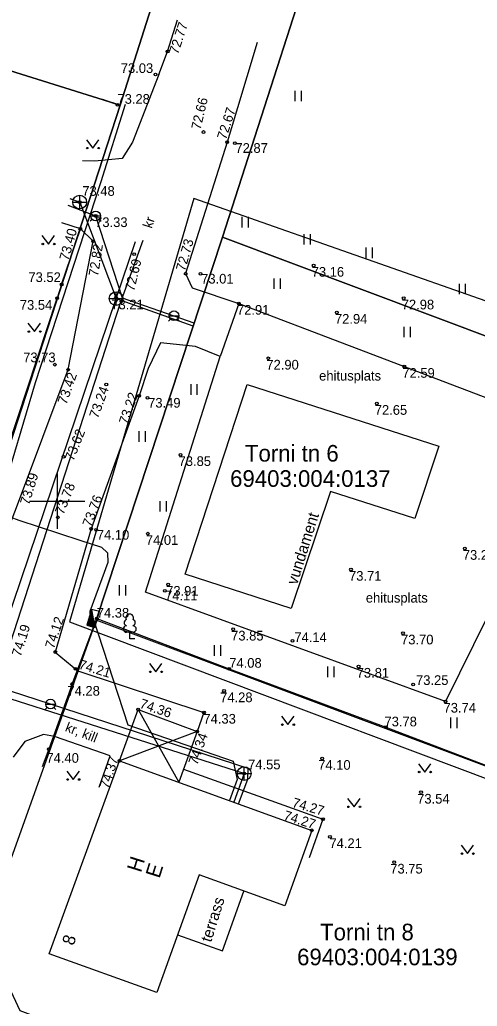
# Model space of a CAD drawing. Extents: x 640815 to 641014, y 6454682 to 6454942.
# Drawn here: x 640897.3 to 640930.4, y 6454813.5 to 6454884.8 of the extents above; entities that cross this region are included whole.
import ezdxf

# ---------------------------------------------------------------- set-up
doc = ezdxf.new("R2010")
doc.units = 0
for name, color, linetype in [('AED', 7, 'Continuous'), ('Default', 7, 'Continuous'), ('ELRAJATISMP', 7, 'Continuous'), ('HALJASTUS', 7, 'Continuous'), ('HOONE', 7, 'Continuous'), ('KKAEV', 7, 'Continuous'), ('KORGUS-EH2000', 7, 'Continuous'), ('KTRASS', 7, 'Continuous'), ('MOOTPIIR', 7, 'Continuous'), ('MPKAABEL', 7, 'Continuous'), ('PIIR', 7, 'Continuous'), ('PUU', 7, 'Continuous'), ('TEE', 7, 'Continuous'), ('VKAEV', 7, 'Continuous'), ('VORK', 7, 'Continuous'), ('VTRASS', 7, 'Continuous')]:
    doc.layers.add(name, color=color, linetype=linetype)

# ---------------------------------------------------------------- blocks, each defined once
blk = doc.blocks.new('VKORIS')
at = {"layer": 'Default'}
for p, q in [((0, 400), (0, -400)), ((-400, 0), (400, 0))]:
    blk.add_line(p, q, dxfattribs=at)
blk = doc.blocks.new('KAKAEV_1')
at = {"layer": 'KKAEV'}
for p, q in [((-50, 0), (50, 0)), ((0, -50), (0, 50))]:
    blk.add_line(p, q, dxfattribs=at)
blk.add_circle((0, 0), 50, dxfattribs=at)
blk = doc.blocks.new('VESIIB_40')
at = {"layer": 'VKAEV'}
for p, q in [((-0.7, 0), (0.7, 0)), ((-0.5, -0.5), (-0.78, -0.78)), ((0.5, -0.5), (0.78, -0.78))]:
    blk.add_line(p, q, dxfattribs=at)
blk.add_circle((0, 0), 0.7, dxfattribs=at)

msp = doc.modelspace()

# ---------------------------------------------------------------- linework, layer by layer
at = {"layer": 'AED'}
for p, q in [((640900.33, 6454865.66), (640900.01, 6454864.67)), ((640895.13, 6454849.92), (640900.01, 6454864.67)), ((640901.09, 6454836.8), (640899.4, 6454832.09))]:
    msp.add_line(p, q, dxfattribs=at)
for points in [[(640904.37, 6454878.63), (640903.295, 6454879.007)], [(640900.33, 6454865.66), (640901.68, 6454869.67), (640900.347, 6454870.108)], [(640901.09, 6454836.8), (640902.88, 6454841.54), (640912.43, 6454837.89), (640923.75, 6454833.68), (640935.32, 6454829.28), (640941.87, 6454826.79)], [(640899.4, 6454832.09), (640898.931, 6454830.809)]]:
    msp.add_lwpolyline(points, dxfattribs=at)
at = {"layer": 'ELRAJATISMP'}
for p, q in [((640902.48, 6454842.193), (640902.156, 6454841.043)), ((640902.487, 6454842.156), (640902.173, 6454841.038)), ((640902.494, 6454842.119), (640902.189, 6454841.034)), ((640902.501, 6454842.082), (640902.205, 6454841.029)), ((640902.508, 6454842.045), (640902.221, 6454841.025)), ((640902.515, 6454842.008), (640902.238, 6454841.02)), ((640902.523, 6454841.971), (640902.254, 6454841.015)), ((640902.53, 6454841.933), (640902.27, 6454841.011)), ((640902.537, 6454841.896), (640902.286, 6454841.006)), ((640902.544, 6454841.859), (640902.302, 6454841.002)), ((640902.551, 6454841.822), (640902.319, 6454840.997)), ((640902.558, 6454841.785), (640902.335, 6454840.993)), ((640902.565, 6454841.748), (640902.351, 6454840.988)), ((640902.572, 6454841.711), (640902.367, 6454840.984)), ((640902.579, 6454841.674), (640902.384, 6454840.979)), ((640902.586, 6454841.637), (640902.4, 6454840.974)), ((640902.593, 6454841.6), (640902.416, 6454840.97)), ((640902.601, 6454841.563), (640902.432, 6454840.965)), ((640903.055, 6454842.031), (640902.48, 6454842.193)), ((640902.731, 6454840.881), (640902.48, 6454842.193)), ((640902.731, 6454840.881), (640903.055, 6454842.031)), ((640902.156, 6454841.043), (640902.731, 6454840.881)), ((640902.608, 6454841.526), (640902.449, 6454840.961)), ((640902.615, 6454841.489), (640902.465, 6454840.956)), ((640902.622, 6454841.452), (640902.481, 6454840.952)), ((640902.629, 6454841.415), (640902.497, 6454840.947)), ((640902.636, 6454841.378), (640902.513, 6454840.942)), ((640902.643, 6454841.341), (640902.53, 6454840.938)), ((640902.65, 6454841.304), (640902.546, 6454840.933)), ((640902.657, 6454841.267), (640902.562, 6454840.929)), ((640902.664, 6454841.23), (640902.578, 6454840.924)), ((640902.671, 6454841.192), (640902.595, 6454840.92)), ((640902.679, 6454841.155), (640902.611, 6454840.915)), ((640902.686, 6454841.118), (640902.627, 6454840.91)), ((640902.693, 6454841.081), (640902.643, 6454840.906)), ((640902.7, 6454841.044), (640902.66, 6454840.901)), ((640902.707, 6454841.007), (640902.676, 6454840.897)), ((640902.714, 6454840.97), (640902.692, 6454840.892)), ((640902.721, 6454840.933), (640902.708, 6454840.888)), ((640902.728, 6454840.896), (640902.724, 6454840.883))]:
    msp.add_line(p, q, dxfattribs=at)
at = {"layer": 'HALJASTUS'}
for p, q in [((640917.188, 6454879.648), (640917.188, 6454878.887)), ((640917.643, 6454879.648), (640917.643, 6454878.887)), ((640902.115, 6454876.111), (640902.578, 6454875.504)), ((640902.578, 6454875.504), (640903.024, 6454876.111)), ((640913.356, 6454870.53), (640913.356, 6454869.769)), ((640913.811, 6454870.53), (640913.811, 6454869.769)), ((640898.907, 6454869.186), (640899.371, 6454868.579)), ((640899.371, 6454868.579), (640899.816, 6454869.186)), ((640917.837, 6454869.297), (640917.837, 6454868.536)), ((640918.292, 6454869.297), (640918.292, 6454868.536)), ((640922.31, 6454868.326), (640922.31, 6454867.565)), ((640922.765, 6454868.326), (640922.765, 6454867.565)), ((640915.656, 6454866.095), (640915.656, 6454865.334)), ((640916.111, 6454866.095), (640916.111, 6454865.334)), ((640929.048, 6454865.707), (640929.048, 6454864.946)), ((640929.503, 6454865.707), (640929.503, 6454864.946)), ((640897.895, 6454862.864), (640898.358, 6454862.257)), ((640898.358, 6454862.257), (640898.804, 6454862.864)), ((640925.061, 6454862.602), (640925.061, 6454861.841)), ((640925.516, 6454862.602), (640925.516, 6454861.841)), ((640909.655, 6454858.451), (640909.655, 6454857.69)), ((640910.11, 6454858.451), (640910.11, 6454857.69)), ((640905.909, 6454855.062), (640905.909, 6454854.301)), ((640906.364, 6454855.062), (640906.364, 6454854.301)), ((640907.437, 6454850.015), (640907.437, 6454849.254)), ((640907.892, 6454850.015), (640907.892, 6454849.254)), ((640904.496, 6454843.946), (640904.496, 6454843.185)), ((640904.952, 6454843.946), (640904.952, 6454843.185)), ((640911.353, 6454839.607), (640911.353, 6454838.846)), ((640911.808, 6454839.607), (640911.808, 6454838.846)), ((640906.672, 6454838.287), (640907.136, 6454837.68)), ((640907.136, 6454837.68), (640907.581, 6454838.287)), ((640919.546, 6454838.055), (640919.546, 6454837.294)), ((640920.001, 6454838.055), (640920.001, 6454837.294)), ((640916.221, 6454834.474), (640916.685, 6454833.868)), ((640916.685, 6454833.868), (640917.13, 6454834.474)), ((640928.429, 6454834.372), (640928.429, 6454833.611)), ((640928.884, 6454834.372), (640928.884, 6454833.611)), ((640926.108, 6454831.048), (640926.571, 6454830.441)), ((640926.571, 6454830.441), (640927.017, 6454831.048)), ((640900.704, 6454830.514), (640901.167, 6454829.907)), ((640901.167, 6454829.907), (640901.613, 6454830.514)), ((640920.996, 6454828.538), (640921.459, 6454827.932)), ((640921.459, 6454827.932), (640921.905, 6454828.538)), ((640929.195, 6454825.16), (640929.658, 6454824.553)), ((640929.658, 6454824.553), (640930.104, 6454825.16))]:
    msp.add_line(p, q, dxfattribs=at)
msp.add_lwpolyline([(640913.143, 6454864.283), (640937.046, 6454855.171), (640935.823, 6454850.137), (640933.107, 6454845.725), (640928.073, 6454835.545), (640906.386, 6454843.434), (640911.79, 6454860.459)], dxfattribs=at)
for centre in [(640902.177, 6454875.504), (640903.006, 6454875.504), (640898.97, 6454868.579), (640899.799, 6454868.579), (640897.957, 6454862.257), (640898.786, 6454862.257), (640906.735, 6454837.68), (640907.563, 6454837.68), (640916.284, 6454833.868), (640917.112, 6454833.868), (640926.17, 6454830.441), (640926.999, 6454830.441), (640900.766, 6454829.907), (640901.595, 6454829.907), (640921.058, 6454827.932), (640921.887, 6454827.932), (640929.257, 6454824.553), (640930.086, 6454824.553)]:
    msp.add_circle(centre, 0.055, dxfattribs=at)
at = {"layer": 'HOONE'}
for p, q in [((640905.857, 6454834.959), (640908.794, 6454829.703)), ((640910.118, 6454833.37), (640904.507, 6454831.25))]:
    msp.add_line(p, q, dxfattribs=at)
for points in [[(640913.733, 6454858.437), (640927.592, 6454853.989), (640925.856, 6454848.758), (640919.748, 6454850.714), (640916.906, 6454842.245), (640909.261, 6454844.742)], [(640904.507, 6454831.25), (640918.402, 6454826.234), (640916.457, 6454820.774), (640910.271, 6454823.025), (640907.199, 6454814.518), (640899.437, 6454817.322)]]:
    msp.add_lwpolyline(points, close=True, dxfattribs=at)
for points in [[(640904.507, 6454831.25), (640905.857, 6454834.959), (640910.118, 6454833.37), (640908.794, 6454829.703)], [(640908.701, 6454818.679), (640911.966, 6454817.52), (640913.502, 6454821.849)]]:
    msp.add_lwpolyline(points, dxfattribs=at)
at = {"layer": 'KORGUS-EH2000'}
for centre in [(640907.99, 6454882.483), (640907.113, 6454880.82), (640904.37, 6454878.63), (640910.579, 6454876.664), (640912.299, 6454875.937), (640912.849, 6454875.863), (640901.634, 6454871.608), (640902.786, 6454870.607), (640901.68, 6454869.67), (640902.605, 6454868.782), (640905.565, 6454867.849), (640909.292, 6454866.437), (640910.37, 6454866.422), (640918.542, 6454867.026), (640900.33, 6454865.66), (640900.01, 6454864.67), (640904.26, 6454864.7), (640913.143, 6454864.283), (640925.049, 6454864.665), (640920.223, 6454863.633), (640915.266, 6454860.321), (640899.83, 6454859.864), (640900.8, 6454859.504), (640925.095, 6454859.727), (640903.556, 6454858.431), (640905.934, 6454857.611), (640906.538, 6454857.461), (640923.101, 6454857.054), (640900.461, 6454853.2), (640908.923, 6454853.356), (640900.058, 6454848.839), (640902.47, 6454847.998), (640902.831, 6454847.926), (640906.558, 6454847.659), (640929.465, 6454846.583), (640921.24, 6454845.07), (640908.024, 6454843.986), (640907.791, 6454843.539), (640902.88, 6454841.54), (640912.72, 6454840.753), (640925, 6454840.472), (640917.008, 6454839.914), (640899.871, 6454839.112), (640901.33, 6454837.897), (640912.43, 6454837.89), (640921.793, 6454838.071), (640901.09, 6454836.8), (640925.738, 6454836.759), (640912.065, 6454836.312), (640928.073, 6454835.545), (640905.857, 6454834.959), (640910.614, 6454834.743), (640923.75, 6454833.68), (640910.118, 6454833.37), (640899.4, 6454832.09), (640904.507, 6454831.25), (640919.151, 6454831.429), (640913.518, 6454830.332), (640926.304, 6454828.988), (640919.217, 6454827.034), (640918.402, 6454826.234), (640919.722, 6454825.757), (640924.359, 6454823.936)]:
    msp.add_circle(centre, 0.1, dxfattribs=at)
at = {"layer": 'KTRASS'}
for p, q in [((640900.928, 6454871.862), (640901.634, 6454871.608)), ((640901.634, 6454871.608), (640904.261, 6454864.635)), ((640904.261, 6454864.635), (640905.655, 6454868.755)), ((640894.693, 6454836.362), (640904.261, 6454864.635)), ((640904.261, 6454864.635), (640909.805, 6454862.676)), ((640896.049, 6454835.935), (640913.474, 6454830.362)), ((640913.518, 6454830.332), (640912.772, 6454828.266))]:
    msp.add_line(p, q, dxfattribs=at)
at = {"layer": 'MOOTPIIR'}
msp.add_lwpolyline([(640900.897, 6454841.302), (640942.784, 6454825.56), (640954.322, 6454856.261), (640909.876, 6454871.872)], close=True, dxfattribs=at)
at = {"layer": 'MPKAABEL'}
for points in [[(640904.922, 6454878.664), (640903.15, 6454873.079), (640898.409, 6454858.544), (640895.894, 6454850.037), (640895.81, 6454849.723), (640895.636, 6454849.595), (640895.325, 6454849.439)], [(640895.325, 6454849.439), (640895.703, 6454849.215), (640895.939, 6454849.124), (640897.24, 6454848.64), (640901.643, 6454847.201), (640903.218, 6454846.692), (640903.641, 6454846.286), (640903.661, 6454845.588), (640902.362, 6454842.034), (640902.382, 6454841.687), (640902.606, 6454841.537)], [(640902.606, 6454841.537), (640905.105, 6454833.86), (640912.737, 6454831.225), (640913.02, 6454829.916), (640912.465, 6454828.377)]]:
    msp.add_lwpolyline(points, dxfattribs=at)
at = {"layer": 'PIIR'}
msp.add_lwpolyline([(640895.26, 6454850.07), (640904.55, 6454878.61), (640913.7, 6454907.27), (640923.52, 6454936.86), (640922.28, 6454941.81), (640936.38, 6454926.17), (640929.9, 6454924.45), (640920.55, 6454895.76), (640911.95, 6454869.07), (640902.82, 6454841.42), (640894.7, 6454818.77), (640897.3, 6454813.22), (640932.2, 6454800.15), (640960.44, 6454789.58), (640966.88, 6454793.12), (640958.12, 6454773.8), (640955.35, 6454779.35), (640897.05, 6454801.21)], dxfattribs=at)
msp.add_lwpolyline([(640895.26, 6454850.07), (640904.55, 6454878.61), (640913.7, 6454907.27), (640923.52, 6454936.86), (640922.28, 6454941.81), (640936.38, 6454926.17), (640929.9, 6454924.45), (640920.55, 6454895.76), (640911.95, 6454869.07), (640902.82, 6454841.42), (640894.7, 6454818.77), (640897.3, 6454813.22), (640932.2, 6454800.15), (640960.44, 6454789.58), (640966.88, 6454793.12), (640958.12, 6454773.8), (640955.35, 6454779.35), (640897.05, 6454801.21)], dxfattribs=at)
for points in [[(640913.7, 6454907.27), (640904.55, 6454878.61), (640866.24, 6454890.62), (640875.6, 6454919.26)], [(640911.95, 6454869.07), (640920.55, 6454895.76), (640962.18, 6454880.16), (640955.53, 6454862.44), (640952.23, 6454853.96)], [(640911.95, 6454869.07), (640920.55, 6454895.76), (640962.18, 6454880.16), (640955.53, 6454862.44), (640952.23, 6454853.96)], [(640904.55, 6454878.61), (640895.26, 6454850.07), (640856.91, 6454862.08), (640863.83, 6454883.21), (640866.24, 6454890.62)], [(640902.82, 6454841.42), (640911.95, 6454869.07), (640952.23, 6454853.96), (640944.4, 6454832.73), (640942.16, 6454826.69)], [(640902.82, 6454841.42), (640911.95, 6454869.07), (640952.23, 6454853.96), (640944.4, 6454832.73), (640942.16, 6454826.69)]]:
    msp.add_lwpolyline(points, close=True, dxfattribs=at)
at = {"layer": 'PUU'}
for p, q in [((640905.487, 6454840.535), (640905.007, 6454840.535)), ((640905.247, 6454840.06), (640905.247, 6454840.535)), ((640905.627, 6454840.06), (640905.247, 6454840.06))]:
    msp.add_line(p, q, dxfattribs=at)
for centre, radius, start, end in [((640905.247, 6454841.58), 0.277, 332.5799, 207.4201), ((640905.01, 6454840.773), 0.238, 90.0016, 269.3953), ((640905.077, 6454841.233), 0.233, 109.02174, 253.14154), ((640905.417, 6454841.233), 0.233, 286.85082, 70.98591), ((640905.485, 6454840.773), 0.238, 270.6047, 89.9984)]:
    msp.add_arc(centre, radius, start, end, dxfattribs=at)
at = {"layer": 'TEE'}
msp.add_line((640913.143, 6454864.283), (640911.79, 6454860.459), dxfattribs=at)
for points in [[(640907.363, 6454880.82), (640907.99, 6454882.483), (640908.698, 6454884.768)], [(640914.452, 6454883.139), (640912.299, 6454875.937), (640909.292, 6454866.437), (640909.751, 6454865.424), (640913.143, 6454864.283)], [(640907.363, 6454880.82), (640905.459, 6454875.926), (640904.699, 6454874.754), (640902.72, 6454874.564), (640901.829, 6454874.582)], [(640896.097, 6454847.028), (640897.146, 6454849.741), (640900.8, 6454859.504), (640902.605, 6454868.782), (640901.68, 6454869.67)], [(640911.79, 6454860.459), (640910.011, 6454861.187), (640907.476, 6454861.439), (640906.583, 6454859.583), (640905.934, 6454857.611), (640902.47, 6454847.998), (640899.871, 6454839.112), (640901.505, 6454837.751)], [(640901.505, 6454837.751), (640910.614, 6454834.743), (640910.118, 6454833.37)], [(640899.807, 6454833.017), (640899.014, 6454833.147), (640897.668, 6454832.66), (640896.819, 6454831.528)], [(640903.036, 6454829.36), (640903.835, 6454831.615), (640899.807, 6454833.017)], [(640909.137, 6454830.652), (640919.217, 6454827.034), (640918.217, 6454824.248)]]:
    msp.add_lwpolyline(points, dxfattribs=at)
at = {"layer": 'VTRASS'}
for points in [[(640900.768, 6454871.378), (640902.786, 6454870.607)], [(640902.786, 6454870.607), (640904.707, 6454864.696)], [(640894.216, 6454832.413), (640904.55, 6454864.268), (640906.231, 6454868.85)], [(640904.707, 6454864.696), (640908.447, 6454863.396), (640909.892, 6454862.893)], [(640899.526, 6454835.349), (640895.643, 6454836.609)], [(640913.121, 6454828.143), (640913.785, 6454829.94), (640913.8, 6454830.695), (640899.526, 6454835.349)]]:
    msp.add_lwpolyline(points, dxfattribs=at)

# ---------------------------------------------------------------- block references
at = {"layer": 'KKAEV', "xscale": 0.01, "yscale": 0.01}
for p in [(640901.634, 6454871.608), (640904.261, 6454864.635), (640913.518, 6454830.332)]:
    msp.add_blockref('KAKAEV_1', p, dxfattribs=at)
at = {"layer": 'VKAEV', "xscale": 0.5, "yscale": 0.5}
for p in [(640902.786, 6454870.607), (640908.447, 6454863.396), (640899.526, 6454835.349)]:
    msp.add_blockref('VESIIB_40', p, dxfattribs=at)
at = {"layer": 'VORK', "xscale": 0.005, "yscale": 0.005}
msp.add_blockref('VKORIS', (640900, 6454850), dxfattribs=at)

# ---------------------------------------------------------------- texts
at = {"layer": 'HALJASTUS'}
for p in [(640918.937, 6454858.716), (640922.315, 6454842.681)]:
    msp.add_text('ehitusplats', height=0.7, dxfattribs=at).set_placement(p)
at = {"layer": 'HOONE'}
for s, height, p in [('vundament', 0.81, (640917.338, 6454843.913)), ('H', 1.08, (640906.059, 6454823.136)), ('E', 1.08, (640907.399, 6454822.716)), ('terrass', 0.81, (640911.13, 6454818.105)), ('8', 0.9, (640901.198, 6454817.873))]:
    msp.add_text(s, height=height, rotation=72.59507, dxfattribs=at).set_placement(p)
at = {"layer": 'KORGUS-EH2000'}
for s, rotation, p in [('72.77', 71.8849, (640908.739, 6454882.233)), ('72.66', 76.6076, (640910.363, 6454876.789)), ('72.67', 72.08296, (640912.205, 6454876.069)), (' 73.40', 74.20119, (640900.748, 6454867.079)), ('72.73', 74.2111, (640909.241, 6454866.575)), ('72.82', 81.17373, (640902.961, 6454866.209)), ('72.69', 76.66909, (640905.567, 6454865.123)), ('73.42', 70.60267, (640900.673, 6454856.94)), ('73.24', 70.1135, (640902.954, 6454855.934)), ('73.22', 71.38552, (640905.108, 6454855.497)), ('73.62', 68.4997, (640901.184, 6454852.857)), ('73.89', 73.05847, (640897.971, 6454849.681)), ('73.78', 68.2114, (640900.459, 6454848.987)), ('73.76', 68.84078, (640902.454, 6454848.094)), ('74.12', 71.70123, (640899.774, 6454839.299)), ('74.19', 72.5872, (640897.37, 6454838.734)), ('74.21', 343.32892, (640901.507, 6454837.917)), ('74.36', 341.13032, (640905.913, 6454835.102)), ('74.34', 70.45587, (640910.125, 6454830.904)), ('74.37', 71.29955, (640903.712, 6454829.194)), (' 74.27', 343.82103, (640916.687, 6454828.009)), ('74.27', 342.39004, (640916.318, 6454827.02))]:
    msp.add_text(s, height=0.7, rotation=rotation, dxfattribs=at).set_placement(p)
for s, p in [('73.03', (640904.604, 6454880.929)), (' 73.28', (640904.103, 6454878.705)), ('72.87', (640912.891, 6454875.163)), ('73.48', (640901.823, 6454872.059)), ('73.33', (640902.749, 6454869.803)), (' 73.52', (640897.666, 6454865.834)), (' 73.16', (640918.141, 6454866.217)), ('73.01', (640910.412, 6454865.722)), (' 73.54', (640897.047, 6454863.83)), (' 73.21', (640903.658, 6454863.86)), (' 72.98', (640924.648, 6454863.856)), (' 72.91', (640912.742, 6454863.474)), (' 72.94', (640919.822, 6454862.824)), ('73.73', (640897.55, 6454860.04)), (' 72.90', (640914.865, 6454859.511)), (' 72.59', (640924.693, 6454858.918)), ('73.49', (640906.58, 6454856.761)), (' 72.65', (640922.7, 6454856.245)), (' 73.85', (640908.522, 6454852.547)), ('74.10', (640902.873, 6454847.226)), (' 74.01', (640906.157, 6454846.85)), (' 73.23', (640929.064, 6454845.774)), (' 73.71', (640920.839, 6454844.261)), (' 73.91', (640907.623, 6454843.176)), ('74.11', (640907.802, 6454842.839)), (' 74.38', (640902.608, 6454841.593)), (' 73.85', (640912.319, 6454839.944)), ('74.14', (640917.148, 6454839.829)), (' 73.70', (640924.599, 6454839.663)), (' 74.08', (640912.184, 6454837.978)), (' 73.81', (640921.392, 6454837.262)), ('73.25', (640925.942, 6454836.733)), (' 74.28', (640900.488, 6454835.96)), (' 74.28', (640911.525, 6454835.49)), (' 73.74', (640927.672, 6454834.736)), ('74.33', (640910.577, 6454833.939)), (' 73.78', (640923.4, 6454833.742)), (' 74.40', (640898.972, 6454831.112)), ('74.55', (640913.805, 6454830.639)), (' 74.10', (640918.611, 6454830.607)), (' 73.54', (640925.764, 6454828.165)), ('74.21', (640919.685, 6454824.953)), (' 73.75', (640923.819, 6454823.113))]:
    msp.add_text(s, height=0.7, dxfattribs=at).set_placement(p)
at = {"layer": 'PIIR'}
for s, p in [('Torni tn 6', (640913.574, 6454852.864)), ('69403:004:0137', (640912.503, 6454851.041)), ('Torni tn 8', (640919.005, 6454818.29)), ('Torni tn 8', (640919.005, 6454818.29)), ('69403:004:0139', (640917.346, 6454816.488)), ('69403:004:0139', (640917.346, 6454816.488))]:
    msp.add_text(s, height=1.2, dxfattribs=at).set_placement(p)
at = {"layer": 'TEE'}
for s, rotation, p in [('kr', 71.79931, (640906.841, 6454869.66)), ('kr, kill', 338.74725, (640900.529, 6454833.42))]:
    msp.add_text(s, height=0.7, rotation=rotation, dxfattribs=at).set_placement(p)

doc.saveas('drawing.dxf')
